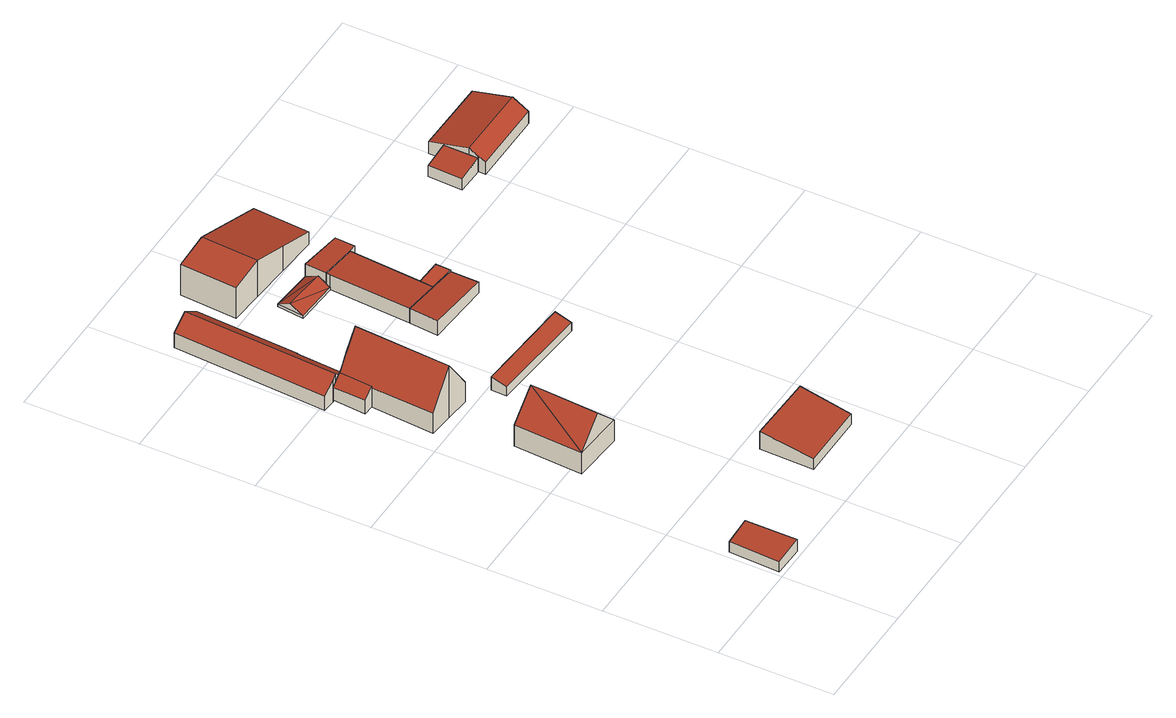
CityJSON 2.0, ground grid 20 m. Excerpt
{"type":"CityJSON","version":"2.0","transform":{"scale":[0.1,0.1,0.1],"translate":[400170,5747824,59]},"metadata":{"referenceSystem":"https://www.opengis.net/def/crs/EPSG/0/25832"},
"CityObjects":{
"building1":{"type":"Building","attributes":{"Gemeindeschluessel":"05515000","Geometrietyp2DReferenz":"3000","function":"51009_1610","roofType":"2100","measuredHeight":2.48},"geometry":[{"type":"Solid","lod":"2","boundaries":[[[[0,1,2,3]],[[4,5,1,0]],[[6,7,5,4]],[[3,2,7,6]],[[4,0,3,6]],[[1,5,7,2]]]],"semantics":{"surfaces":[{"type":"WallSurface"},{"type":"RoofSurface"},{"type":"GroundSurface"}],"values":[[0,0,0,0,1,2]]}}]},
"building2":{"type":"Building","attributes":{"Gemeindeschluessel":"05515000","Geometrietyp2DReferenz":"3000","function":"31001_1000","roofType":"3100","measuredHeight":8.73},"address":[{"country":"Germany","locality":"Münster","thoroughfareNumber":"61","thoroughfareName":"Kannenheide"}],"geometry":[{"type":"Solid","lod":"2","boundaries":[[[[8,9,10,11]],[[12,13,9,8]],[[14,15,13,12]],[[11,10,15,14]],[[8,16,12]],[[14,17,11]],[[16,8,11]],[[11,17,16]],[[12,16,17]],[[17,14,12]],[[9,13,15,10]]]],"semantics":{"surfaces":[{"type":"WallSurface"},{"type":"RoofSurface"},{"type":"GroundSurface"}],"values":[[0,0,0,0,0,0,1,1,1,1,2]]}}]},
"building3":{"type":"Building","attributes":{"Gemeindeschluessel":"05515000","Geometrietyp2DReferenz":"3000","function":"31001_1000"},"address":[{"country":"Germany","locality":"Münster","thoroughfareNumber":"59","thoroughfareName":"Kannenheide"}],"children":["building3-1","building3-2"]},
"building3-1":{"type":"BuildingPart","attributes":{"roofType":"3100","measuredHeight":10.31},"parents":["building3"],"geometry":[{"type":"Solid","lod":"2","boundaries":[[[[18,19,20]],[[21,22,18,20]],[[23,24,22,21]],[[25,26,24,23]],[[27,28,26,25]],[[29,30,28,27]],[[31,32,30,29]],[[25,23,21,27]],[[20,33,34,31,29,27,21]],[[18,22,24,26,28,30,32,35]],[[33,20,19]],[[35,34,33,19,18]],[[35,32,31,34]]]],"semantics":{"surfaces":[{"type":"WallSurface"},{"type":"RoofSurface"},{"type":"GroundSurface"},{"type":"ClosureSurface"}],"values":[[0,0,0,0,0,0,0,1,1,2,0,3,3]]}}]},
"building3-2":{"type":"BuildingPart","attributes":{"roofType":"2100","measuredHeight":6.01},"parents":["building3"],"geometry":[{"type":"Solid","lod":"2","boundaries":[[[[19,18,36,37]],[[38,39,32,31,40]],[[37,36,39,38]],[[40,41,33,19,37,38]],[[18,35,32,39,36]],[[34,33,41]],[[35,18,19,33,34]],[[34,41,40,31]],[[32,35,34,31]]]],"semantics":{"surfaces":[{"type":"WallSurface"},{"type":"RoofSurface"},{"type":"GroundSurface"},{"type":"ClosureSurface"}],"values":[[0,0,0,1,2,0,3,0,3]]}}]},
"building4":{"type":"Building","attributes":{"Gemeindeschluessel":"05515000","Geometrietyp2DReferenz":"3000","function":"31001_2000","roofType":"3100","measuredHeight":4.95},"geometry":[{"type":"Solid","lod":"2","boundaries":[[[[42,43,44,45]],[[46,47,43,42]],[[48,49,47,46]],[[50,51,49,48]],[[52,53,51,50]],[[54,55,53,52]],[[56,57,55,54]],[[58,59,57,56]],[[45,44,59,58]],[[52,50,48,46,54]],[[42,45,58,56,54,46]],[[43,47,49,51,53,55,57,59,44]]]],"semantics":{"surfaces":[{"type":"WallSurface"},{"type":"RoofSurface"},{"type":"GroundSurface"}],"values":[[0,0,0,0,0,0,0,0,0,1,1,2]]}}]},
"building5":{"type":"Building","attributes":{"Gemeindeschluessel":"05515000","Geometrietyp2DReferenz":"3000","function":"31001_2700","roofType":"2100","measuredHeight":3.52},"geometry":[{"type":"Solid","lod":"2","boundaries":[[[[60,61,62,63]],[[64,65,61,60]],[[66,67,65,64]],[[63,62,67,66]],[[64,60,63,66]],[[61,65,67,62]]]],"semantics":{"surfaces":[{"type":"WallSurface"},{"type":"RoofSurface"},{"type":"GroundSurface"}],"values":[[0,0,0,0,1,2]]}}]},
"building6":{"type":"Building","attributes":{"Gemeindeschluessel":"05515000","Geometrietyp2DReferenz":"3000","function":"51009_1610","roofType":"2100","measuredHeight":2.54},"geometry":[{"type":"Solid","lod":"2","boundaries":[[[[68,69,70,71]],[[72,73,69,68]],[[74,75,73,72]],[[71,70,75,74]],[[72,68,71,74]],[[69,73,75,70]]]],"semantics":{"surfaces":[{"type":"WallSurface"},{"type":"RoofSurface"},{"type":"GroundSurface"}],"values":[[0,0,0,0,1,2]]}}]},
"building7":{"type":"Building","attributes":{"Gemeindeschluessel":"05515000","Geometrietyp2DReferenz":"3000","function":"51009_1610"},"children":["building7-1","building7-2"]},
"building7-1":{"type":"BuildingPart","attributes":{"roofType":"2100","measuredHeight":2.97},"parents":["building7"],"geometry":[{"type":"Solid","lod":"2","boundaries":[[[[76,77,78,79]],[[80,81,82,83]],[[84,85,81,80]],[[79,78,85,84]],[[80,83,76,79,84]],[[77,82,81,85,78]],[[82,77,76,83]]]],"semantics":{"surfaces":[{"type":"WallSurface"},{"type":"RoofSurface"},{"type":"GroundSurface"},{"type":"ClosureSurface"}],"values":[[0,0,0,0,1,2,3]]}}]},
"building7-2":{"type":"BuildingPart","attributes":{"roofType":"1000","measuredHeight":2.56},"parents":["building7"],"geometry":[{"type":"Solid","lod":"2","boundaries":[[[[86,87,77,76]],[[88,89,87,86]],[[90,83,82,89,88]],[[88,86,76,90]],[[87,89,82,77]],[[83,90,76]],[[77,82,83,76]]]],"semantics":{"surfaces":[{"type":"WallSurface"},{"type":"RoofSurface"},{"type":"GroundSurface"},{"type":"ClosureSurface"}],"values":[[0,0,0,1,2,0,3]]}}]},
"building8":{"type":"Building","attributes":{"Gemeindeschluessel":"05515000","Geometrietyp2DReferenz":"3000","function":"31001_2460","roofType":"2100","measuredHeight":2.94},"geometry":[{"type":"Solid","lod":"2","boundaries":[[[[79,78,77,76]],[[91,92,78,79]],[[93,94,92,91]],[[95,96,94,93]],[[86,87,96,95]],[[76,77,87,86]],[[95,93,91,79,76,86]],[[78,92,94,96,87,77]]]],"semantics":{"surfaces":[{"type":"WallSurface"},{"type":"RoofSurface"},{"type":"GroundSurface"}],"values":[[0,0,0,0,0,0,1,2]]}}]},
"building9":{"type":"Building","attributes":{"Gemeindeschluessel":"05515000","Geometrietyp2DReferenz":"3000","function":"51009_1610"},"children":["building9-1","building9-2"]},
"building9-1":{"type":"BuildingPart","attributes":{"roofType":"3100","measuredHeight":1.7},"parents":["building9"],"geometry":[{"type":"Solid","lod":"2","boundaries":[[[[97,98,99,100]],[[101,102,98,97]],[[103,104,102,101]],[[105,106,104,103]],[[105,103,107]],[[108,107,103]],[[109,107,108,97]],[[101,97,108]],[[109,97,100]],[[103,101,108]],[[99,98,102,104,106]],[[106,105,100,99]],[[109,100,105,107]]]],"semantics":{"surfaces":[{"type":"WallSurface"},{"type":"RoofSurface"},{"type":"GroundSurface"},{"type":"ClosureSurface"}],"values":[[0,0,0,0,1,1,1,1,0,0,2,3,3]]}}]},
"building9-2":{"type":"BuildingPart","attributes":{"roofType":"2100","measuredHeight":3.05},"parents":["building9"],"geometry":[{"type":"Solid","lod":"2","boundaries":[[[[110,111,112,113]],[[95,114,111,110]],[[93,109,100,99,114,95]],[[113,112,106,105,115]],[[93,95,110,113,115]],[[111,114,99,106,112]],[[107,109,93,115,105]],[[106,99,100,105]],[[100,109,107,105]]]],"semantics":{"surfaces":[{"type":"WallSurface"},{"type":"RoofSurface"},{"type":"GroundSurface"},{"type":"ClosureSurface"}],"values":[[0,0,0,0,1,2,0,3,3]]}}]},
"building10":{"type":"Building","attributes":{"Gemeindeschluessel":"05515000","Geometrietyp2DReferenz":"3000","function":"31001_2000","roofType":"3100","measuredHeight":7.26},"geometry":[{"type":"Solid","lod":"2","boundaries":[[[[116,117,118,119]],[[120,121,117,116]],[[122,123,121,120]],[[124,125,123,122]],[[126,127,125,124]],[[128,129,127,126]],[[119,118,129,128]],[[122,120,116,124]],[[119,128,126,124,116]],[[117,121,123,125,127,129,118]]]],"semantics":{"surfaces":[{"type":"WallSurface"},{"type":"RoofSurface"},{"type":"GroundSurface"}],"values":[[0,0,0,0,0,0,0,1,1,2]]}}]},
"building11":{"type":"Building","attributes":{"Gemeindeschluessel":"05515000","Geometrietyp2DReferenz":"3000","function":"51009_1610"},"children":["building11-1","building11-2"]},
"building11-1":{"type":"BuildingPart","attributes":{"roofType":"3100","measuredHeight":4.11},"parents":["building11"],"geometry":[{"type":"Solid","lod":"2","boundaries":[[[[130,131,132,133,134]],[[135,136,137]],[[138,139,135,137]],[[140,141,139,138]],[[142,143,141,140]],[[144,145,143,142]],[[146,147,145,144]],[[134,133,147,146]],[[140,138,137,148,142]],[[130,134,146,144,142,148]],[[132,149,135,139,141,143,145,147,133]],[[131,130,148,150]],[[132,131,150,149]],[[136,150,148,137]],[[150,136,135,149]]]],"semantics":{"surfaces":[{"type":"WallSurface"},{"type":"RoofSurface"},{"type":"GroundSurface"},{"type":"ClosureSurface"}],"values":[[0,0,0,0,0,0,0,0,1,1,2,0,3,0,3]]}}]},
"building11-2":{"type":"BuildingPart","attributes":{"roofType":"2100","measuredHeight":2.89},"parents":["building11"],"geometry":[{"type":"Solid","lod":"2","boundaries":[[[[151,152,132,131]],[[153,154,152,151]],[[136,135,154,153]],[[153,151,131,150,136]],[[152,154,135,149,132]],[[149,150,131,132]],[[135,136,150,149]]]],"semantics":{"surfaces":[{"type":"WallSurface"},{"type":"RoofSurface"},{"type":"GroundSurface"},{"type":"ClosureSurface"}],"values":[[0,0,0,1,2,3,3]]}}]}
},
"vertices":[
[4,7,32],[4,7,12],[59,6,12],[59,6,36],[8,95,33],[8,95,12],[59,96,36],[59,96,12],
[65,498,55],[65,498,13],[57,377,13],[57,377,55],[156,492,55],[156,492,13],[148,371,55],[148,371,13],[111,495,101],[102,374,101],
[65,788,11],[65,788,71],[65,788,80],[89,786,114],[89,786,11],[132,783,50],[132,783,11],[120,613,51],[120,613,11],[77,617,114],[77,617,11],[33,620,51],[33,620,11],[41,731,50],[41,731,11],[50,789,57],[45,789,50],[45,789,11],
[27,790,11],[27,790,37],[23,732,38],[23,732,11],[41,731,53],[45,789,53],
[65,788,35],[65,788,7],[70,877,7],[70,877,36],[35,790,57],[35,790,7],[27,790,51],[27,790,7],[4,792,35],[4,792,7],[22,1062,36],[22,1062,7],[52,1060,57],[52,1060,7],[85,1058,33],[85,1058,7],[74,877,33],[74,877,7],
[354,75,34],[354,75,13],[359,166,13],[359,166,48],[236,75,34],[236,75,13],[238,169,48],[238,169,13],
[341,551,28],[341,551,11],[342,580,11],[342,580,37],[162,564,29],[162,564,11],[163,592,37],[163,592,11],
[305,770,35],[305,770,10],[240,775,10],[240,775,39],[351,717,32],[351,717,10],[352,766,10],[352,766,32],[236,724,39],[236,724,10],
[307,794,35],[307,794,10],[353,792,35],[353,792,10],[352,766,35],
[250,918,39],[250,918,10],[251,925,39],[251,925,10],[317,920,35],[317,920,10],
[250,918,14],[250,918,9],[251,925,9],[251,925,14],[173,922,14],[173,922,9],[178,969,14],[178,969,9],[254,963,14],[254,963,9],[252,940,26],[176,946,26],[251,925,18],
[331,920,35],[331,920,9],[333,955,9],[333,955,35],[317,920,9],[254,963,39],
[184,1007,81],[184,1007,9],[254,1002,9],[254,1002,58],[124,1011,70],[124,1011,9],[131,1111,70],[131,1111,9],[191,1107,81],[191,1107,9],[334,1096,34],[334,1096,9],[327,997,34],[327,997,9],
[596,853,41],[596,853,38],[596,853,10],[597,853,10],[597,853,41],[597,913,10],[597,913,38],[597,913,40],[597,939,34],[597,939,10],[731,937,34],[731,937,10],[731,867,51],[731,867,10],[731,840,34],[731,840,10],[596,840,34],[596,840,10],[596,868,51],[596,868,10],[596,868,38],
[548,854,32],[548,854,10],[550,914,32],[550,914,10]
]}
